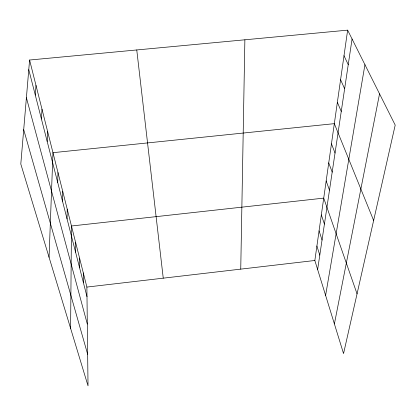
<?xml version="1.0" encoding="UTF-8"?>
<svg xmlns="http://www.w3.org/2000/svg" width="416" height="416" viewBox="0 0 416 416"><rect width="100%" height="100%" fill="white"/><g stroke="black" fill="none" stroke-linecap="round" stroke-linejoin="round"><path stroke-width="0.62" d="M75.598 252.231L75.624 242.466M70.606 328.37L71.469 225.997L323.726 198.12L357.048 293.857M67.07 218.988L67.215 209.139M240.744 269.131L244.878 39.801M62.514 201.23L62.728 191.36M57.699 182.447L57.985 172.567M49.062 257.28L52.967 152.682L334.329 123.651L373.63 220.501M47.185 141.456L47.648 131.602M41.434 119.028L42 109.221M35.308 95.144L35.989 85.41M29.588 60.024L20.8 164.008L88.026 385.856L86.882 287.076L29.588 60.024L347.641 30.144L395.2 125.086L343.548 353.584L314.844 260.489L347.641 30.144M317.637 269.542L352.071 38.984M325.608 295.407L364.946 64.688M334.396 323.913L379.543 93.829M86.882 287.076L314.844 260.489M344.001 55.692L348.234 64.662M340.584 79.706L344.635 88.769M337.366 102.32L341.245 111.452M331.458 143.806L335.036 153.015M328.739 162.885L332.186 172.104M326.165 180.96L329.488 190.18M321.334 214.906L324.423 224.084M319.062 230.859L322.046 240.001M316.904 246.033L319.784 255.133M23.702 129.641L87.662 354.312M26.4 97.724L87.308 324.059M28.772 69.659L86.991 296.66M136.76 49.956L163.249 278.169M83.314 272.948L83.382 282.594M79.565 258.097L79.591 267.805"/></g></svg>
